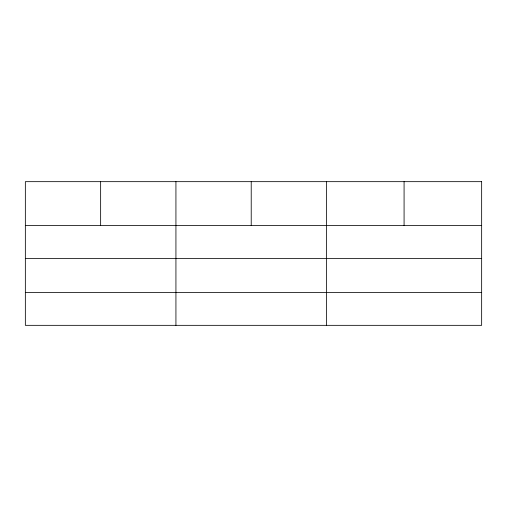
<?xml version="1.0" encoding="UTF-8"?>
<svg xmlns="http://www.w3.org/2000/svg" width="507" height="507" viewBox="0 0 507 507"><rect width="100%" height="100%" fill="white"/><g stroke="black" fill="none" stroke-linecap="round" stroke-linejoin="round"><path stroke-width="0.76" d="M25.35 225.564L481.65 225.564M25.35 258.488L481.65 258.488M25.35 292.412L481.65 292.412M404.079 181.664L404.079 225.564M326.508 181.664L326.508 325.336M251.219 181.664L251.219 225.564M175.929 181.664L175.929 325.336M100.64 181.664L100.64 225.564M481.65 181.664L25.35 181.664L25.35 325.336L481.65 325.336L481.65 181.664"/></g></svg>
